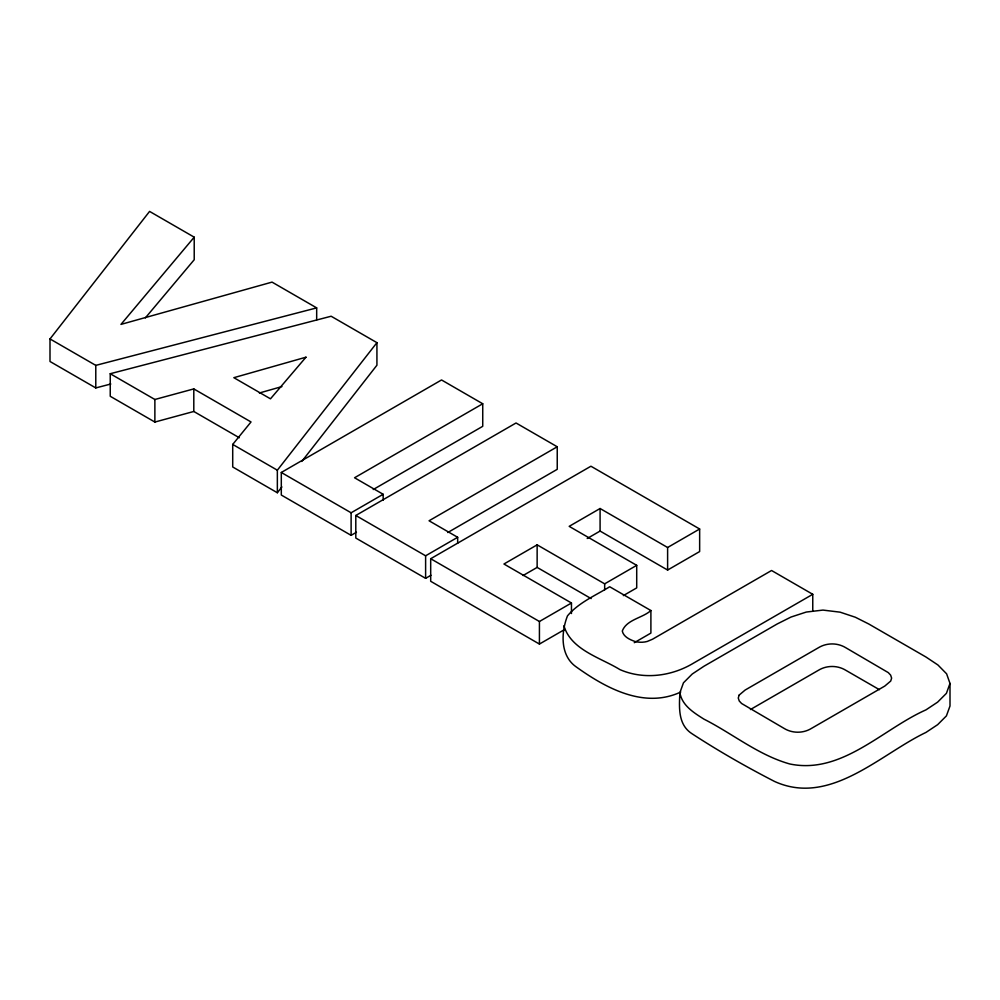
<?xml version="1.0" encoding="UTF-8"?>
<svg xmlns="http://www.w3.org/2000/svg" width="1000" height="1000" viewBox="0 0 1000 1000"><rect width="100%" height="100%" fill="white"/><g stroke="black" fill="none" stroke-linecap="round" stroke-linejoin="round"><path stroke-width="1.5" d="M680.738 692.038C644.038 709.163 605.662 688 575.975 666.737C560.013 655.4 561.05 632.212 567.5 615.837C578.75 602.55 595.175 595.675 609.7 586.75L650.9 610.538L650.9 633.088L634.275 642.688M679.887 692.688L683.475 682.8L692.262 674L703.925 666.263L777.175 623.975L791 617.05L806.287 612.05L822.962 610.087L840.1 612.163L855.337 617.238L868.737 623.975L925.962 657.013L937.938 664.987L946.612 673.825L950 683.438L950 706L946.413 715.888L937.625 724.688L925.962 732.425C880.163 754.25 830.075 806.712 774.55 781.45C746.3 766.9 718.562 751.075 691.95 733.688C677.825 724.65 679.175 707.3 679.887 692.688C682.038 705.525 693.8 712.7 703.925 719.125C732.663 733.688 758.4 755.15 789.8 763.975C841.75 774.8 882.537 729.075 925.962 709.875L937.625 702.138L946.413 693.337L950 683.438M110.812 384.012L95.787 387.925L50 361.488L50 338.938L149.575 211.412L194.213 237.175L194.213 259.738L145.375 317.875M110.237 373.725L154.875 399.487L193.8 388.913L251.025 421.962L232.712 444.425L232.712 466.975L277.35 492.75L277.35 470.2L376.925 342.663L331.138 316.238L110.237 373.725L110.237 396.275L154.875 422.05L193.8 411.475L239.312 437.75M277.35 492.75L281.875 486.95M301.788 461.45L376.925 365.213L376.925 342.663M194.213 237.175L120.962 324.4L272.038 282.113L316.675 307.887L316.675 319.913M356.45 532.25L351.112 535.337L281.3 495.037L281.3 472.475L441.538 379.963L482.738 403.762L482.738 426.312L373.237 489.525M482.738 403.762L354.55 477.762L383.162 494.288L383.162 500.3M281.3 472.475L351.112 512.788L383.162 494.288M430.95 575.262L425.613 578.35L355.8 538.05L355.8 515.487L516.038 422.987L557.238 446.775L557.238 469.325L447.75 532.537M557.238 446.775L429.05 520.775L457.663 537.3L457.663 543.312M355.8 515.487L425.613 555.8L457.663 537.3M564.788 629.412L539.425 644.062L430.688 581.287L430.688 558.725L590.925 466.225L699.65 529L699.65 551.55L667.613 570.05L600.087 531.062L587.2 538.5M623.35 595.6L636.712 587.888L636.712 565.337L604.663 583.837L537.137 544.85L503.938 564.012L571.462 603L571.462 613.525M699.65 529L667.613 547.5L600.087 508.512L569.175 526.35L636.712 565.337M523.088 575.513L537.137 567.413L591.15 598.6M430.688 558.725L539.425 621.5L571.462 603M650.9 610.538C642.487 618.1 626.538 619.513 622.288 631.05C623.55 636.85 629.775 639.6 634.837 641.425A14.125 8.15 0 0 0 647.25 641.45L652.525 639.225L771.562 570.5L812.763 594.3L812.763 610.837M812.763 594.3L693.725 663.012C671.712 676.312 643.875 680.013 619.95 669.613C600.513 657.638 571 649.938 563.925 625.737M750.45 709.525L818.375 670.312C826.688 665.2 837.537 665.2 845.85 670.312L879.4 689.675M259.387 392.987L281.925 386.587M50 338.938L95.787 365.375L316.675 307.887M232.712 444.425L277.35 470.2M667.613 547.5L667.613 570.05M604.663 583.837L604.663 589.85M600.087 508.512L600.087 531.062M539.425 621.5L539.425 644.062M537.137 544.85L537.137 567.413M425.613 555.8L425.613 578.35M351.112 512.788L351.112 535.337M193.8 388.913L193.8 411.475M154.875 399.487L154.875 422.05M95.787 365.375L95.787 387.925M739.175 695.075L738.263 698.012L739.25 700.987L741.6 703.5L784.038 728.375C792.35 733.487 803.213 733.487 811.513 728.375L884.762 686.087L890.713 681.05L891.625 678.125L890.638 675.138L888.3 672.625L845.85 647.763C837.537 642.65 826.688 642.65 818.375 647.763L745.125 690.05L739.175 695.075M305.963 357.2L270.475 398.825L233.85 377.688L305.963 357.2"/></g></svg>
